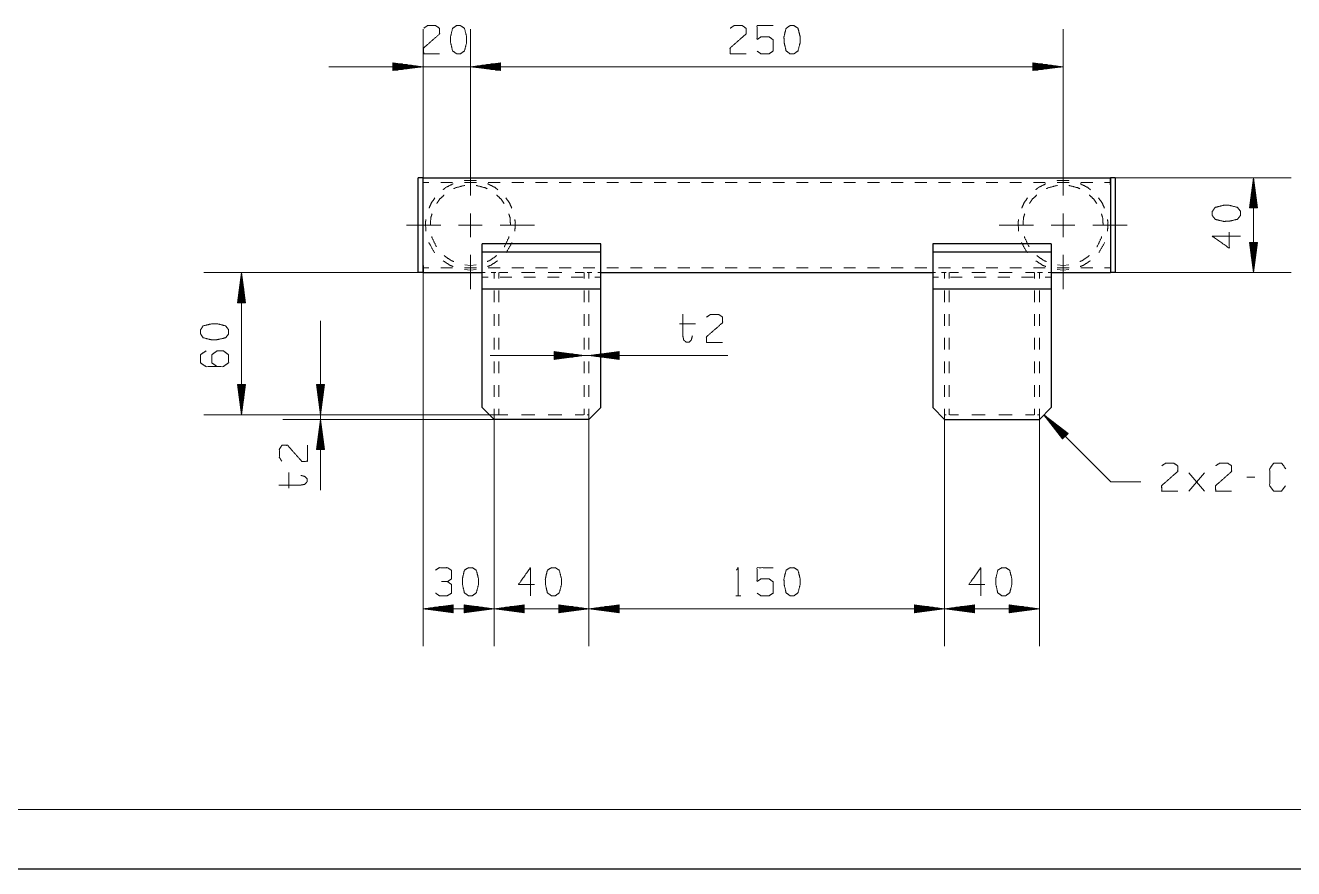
# Model space of a CAD drawing. Header units: millimetres. Extents: x 2210 to 79821, y -19430 to 2344.
# Drawn here: x 10094.9 to 10201.9, y 1492.8 to 1564 of the extents above; entities that cross this region are included whole.
import ezdxf

# ---------------------------------------------------------------- set-up
doc = ezdxf.new("R2010")
doc.units = ezdxf.units.MM
doc.layers.add('101', color=7, linetype='Continuous', true_color=0xffffff)

msp = doc.modelspace()

# ---------------------------------------------------------------- linework, layer by layer
msp.add_line((2209.78, 1492.82), (13049.16, 1492.82))
at = {"layer": '101', "color": 22, "linetype": 'Continuous', "lineweight": 18}
for p, q in [((10128.43, 1551.14), (10128.43, 1563.69)), ((10132.43, 1552.54), (10132.43, 1563.69)), ((10132.43, 1552.54), (10132.43, 1563.69)), ((10182.43, 1552.54), (10182.43, 1563.69)), ((10120.49, 1560.52), (10140.37, 1560.52)), ((10125.89, 1560.85), (10125.92, 1560.85)), ((10125.89, 1560.85), (10125.92, 1560.85)), ((10125.89, 1560.85), (10125.89, 1560.19)), ((10128.43, 1560.52), (10125.89, 1560.85)), ((10125.89, 1560.8), (10126.31, 1560.8)), ((10125.89, 1560.75), (10126.69, 1560.75)), ((10125.89, 1560.7), (10127.08, 1560.7)), ((10125.89, 1560.65), (10127.46, 1560.65)), ((10125.89, 1560.6), (10127.85, 1560.6)), ((10125.89, 1560.55), (10128.24, 1560.55)), ((10125.89, 1560.19), (10128.43, 1560.52)), ((10125.89, 1560.49), (10128.24, 1560.49)), ((10125.89, 1560.44), (10127.85, 1560.44)), ((10125.89, 1560.39), (10127.46, 1560.39)), ((10125.89, 1560.34), (10127.08, 1560.34)), ((10125.89, 1560.29), (10126.69, 1560.29)), ((10125.89, 1560.24), (10126.31, 1560.24)), ((10125.89, 1560.19), (10125.92, 1560.19)), ((10125.89, 1560.19), (10125.92, 1560.19)), ((10134.97, 1560.85), (10132.43, 1560.52)), ((10134.97, 1560.85), (10132.43, 1560.52)), ((10132.43, 1560.52), (10134.97, 1560.19)), ((10132.43, 1560.52), (10134.97, 1560.19)), ((10132.43, 1560.52), (10182.43, 1560.52)), ((10134.97, 1560.55), (10132.62, 1560.55)), ((10134.97, 1560.55), (10132.62, 1560.55)), ((10134.97, 1560.49), (10132.62, 1560.49)), ((10134.97, 1560.49), (10132.62, 1560.49)), ((10134.97, 1560.6), (10133.01, 1560.6)), ((10134.97, 1560.6), (10133.01, 1560.6)), ((10134.97, 1560.44), (10133.01, 1560.44)), ((10134.97, 1560.44), (10133.01, 1560.44)), ((10134.97, 1560.65), (10133.39, 1560.65)), ((10134.97, 1560.65), (10133.39, 1560.65)), ((10134.97, 1560.39), (10133.39, 1560.39)), ((10134.97, 1560.39), (10133.39, 1560.39)), ((10134.97, 1560.7), (10133.78, 1560.7)), ((10134.97, 1560.7), (10133.78, 1560.7)), ((10134.97, 1560.34), (10133.78, 1560.34)), ((10134.97, 1560.34), (10133.78, 1560.34)), ((10134.97, 1560.75), (10134.16, 1560.75)), ((10134.97, 1560.75), (10134.16, 1560.75)), ((10134.97, 1560.29), (10134.16, 1560.29)), ((10134.97, 1560.29), (10134.16, 1560.29)), ((10134.97, 1560.8), (10134.55, 1560.8)), ((10134.97, 1560.8), (10134.55, 1560.8)), ((10134.97, 1560.24), (10134.55, 1560.24)), ((10134.97, 1560.24), (10134.55, 1560.24)), ((10134.97, 1560.85), (10134.94, 1560.85)), ((10134.97, 1560.85), (10134.94, 1560.85)), ((10134.97, 1560.85), (10134.94, 1560.85)), ((10134.97, 1560.85), (10134.94, 1560.85)), ((10134.97, 1560.19), (10134.94, 1560.19)), ((10134.97, 1560.19), (10134.94, 1560.19)), ((10134.97, 1560.19), (10134.94, 1560.19)), ((10134.97, 1560.19), (10134.94, 1560.19)), ((10134.97, 1560.19), (10134.97, 1560.85)), ((10134.97, 1560.19), (10134.97, 1560.85)), ((10179.89, 1560.85), (10179.92, 1560.85)), ((10179.89, 1560.85), (10179.92, 1560.85)), ((10182.43, 1560.52), (10179.89, 1560.85)), ((10179.89, 1560.85), (10179.89, 1560.19)), ((10179.89, 1560.8), (10180.31, 1560.8)), ((10179.89, 1560.75), (10180.69, 1560.75)), ((10179.89, 1560.7), (10181.08, 1560.7)), ((10179.89, 1560.65), (10181.46, 1560.65)), ((10179.89, 1560.6), (10181.85, 1560.6)), ((10179.89, 1560.55), (10182.24, 1560.55)), ((10179.89, 1560.19), (10182.43, 1560.52)), ((10179.89, 1560.49), (10182.24, 1560.49)), ((10179.89, 1560.44), (10181.85, 1560.44)), ((10179.89, 1560.39), (10181.46, 1560.39)), ((10179.89, 1560.34), (10181.08, 1560.34)), ((10179.89, 1560.29), (10180.69, 1560.29)), ((10179.89, 1560.24), (10180.31, 1560.24)), ((10179.89, 1560.19), (10179.92, 1560.19)), ((10179.89, 1560.19), (10179.92, 1560.19)), ((10186.83, 1551.14), (10201.67, 1551.14)), ((10198.49, 1551.14), (10198.16, 1548.6)), ((10198.42, 1548.6), (10198.42, 1550.56)), ((10198.47, 1548.6), (10198.47, 1550.95)), ((10198.83, 1548.6), (10198.49, 1551.14)), ((10198.49, 1543.14), (10198.49, 1551.14)), ((10198.52, 1548.6), (10198.52, 1550.95)), ((10198.57, 1548.6), (10198.57, 1550.56)), ((10198.26, 1548.6), (10198.26, 1549.41)), ((10198.31, 1548.6), (10198.31, 1549.79)), ((10198.36, 1548.6), (10198.36, 1550.18)), ((10198.62, 1548.6), (10198.62, 1550.18)), ((10198.67, 1548.6), (10198.67, 1549.79)), ((10198.72, 1548.6), (10198.72, 1549.41)), ((10198.16, 1548.6), (10198.16, 1548.63)), ((10198.16, 1548.6), (10198.16, 1548.63)), ((10198.16, 1548.6), (10198.83, 1548.6)), ((10198.21, 1548.6), (10198.21, 1549.02)), ((10198.77, 1548.6), (10198.77, 1549.02)), ((10198.82, 1548.6), (10198.82, 1548.63)), ((10198.82, 1548.6), (10198.82, 1548.63)), ((10198.16, 1545.68), (10198.16, 1545.65)), ((10198.16, 1545.68), (10198.16, 1545.65)), ((10198.83, 1545.68), (10198.16, 1545.68)), ((10198.16, 1545.68), (10198.49, 1543.14)), ((10198.21, 1545.68), (10198.21, 1545.26)), ((10198.26, 1545.68), (10198.26, 1544.88)), ((10198.31, 1545.68), (10198.31, 1544.49)), ((10198.36, 1545.68), (10198.36, 1544.11)), ((10198.42, 1545.68), (10198.42, 1543.72)), ((10198.47, 1545.68), (10198.47, 1543.33)), ((10198.49, 1543.14), (10198.83, 1545.68)), ((10198.52, 1545.68), (10198.52, 1543.33)), ((10198.57, 1545.68), (10198.57, 1543.72)), ((10198.62, 1545.68), (10198.62, 1544.11)), ((10198.67, 1545.68), (10198.67, 1544.49)), ((10198.72, 1545.68), (10198.72, 1544.88)), ((10198.77, 1545.68), (10198.77, 1545.26)), ((10198.82, 1545.68), (10198.82, 1545.65)), ((10198.82, 1545.68), (10198.82, 1545.65)), ((10128.43, 1543.14), (10109.95, 1543.14)), ((10113.12, 1543.14), (10112.79, 1540.6)), ((10113.1, 1540.6), (10113.1, 1542.95)), ((10113.46, 1540.6), (10113.12, 1543.14)), ((10113.12, 1531.14), (10113.12, 1543.14)), ((10113.15, 1540.6), (10113.15, 1542.95)), ((10128.43, 1543.14), (10128.43, 1511.59)), ((10186.83, 1543.14), (10201.67, 1543.14)), ((10113, 1540.6), (10113, 1542.18)), ((10113.05, 1540.6), (10113.05, 1542.56)), ((10113.2, 1540.6), (10113.2, 1542.56)), ((10113.25, 1540.6), (10113.25, 1542.18)), ((10112.84, 1540.6), (10112.84, 1541.02)), ((10112.89, 1540.6), (10112.89, 1541.41)), ((10112.94, 1540.6), (10112.94, 1541.79)), ((10113.3, 1540.6), (10113.3, 1541.79)), ((10113.35, 1540.6), (10113.35, 1541.41)), ((10113.4, 1540.6), (10113.4, 1541.02)), ((10112.79, 1540.6), (10112.79, 1540.63)), ((10112.79, 1540.6), (10112.79, 1540.63)), ((10112.79, 1540.6), (10113.46, 1540.6)), ((10113.45, 1540.6), (10113.45, 1540.63)), ((10113.45, 1540.6), (10113.45, 1540.63)), ((10119.78, 1539.08), (10119.78, 1524.76)), ((10154.14, 1536.14), (10134.09, 1536.14)), ((10142.03, 1536.14), (10139.49, 1536.48)), ((10139.49, 1536.48), (10139.49, 1535.81)), ((10139.49, 1536.47), (10139.52, 1536.47)), ((10139.49, 1536.47), (10139.52, 1536.47)), ((10139.49, 1536.42), (10139.91, 1536.42)), ((10139.49, 1536.37), (10140.29, 1536.37)), ((10139.49, 1536.32), (10140.68, 1536.32)), ((10139.49, 1536.27), (10141.06, 1536.27)), ((10139.49, 1536.22), (10141.45, 1536.22)), ((10139.49, 1536.17), (10141.84, 1536.17)), ((10139.49, 1535.81), (10142.03, 1536.14)), ((10139.49, 1536.12), (10141.84, 1536.12)), ((10139.49, 1536.07), (10141.45, 1536.07)), ((10139.49, 1536.01), (10141.06, 1536.01)), ((10139.49, 1535.96), (10140.68, 1535.96)), ((10139.49, 1535.91), (10140.29, 1535.91)), ((10139.49, 1535.86), (10139.91, 1535.86)), ((10139.49, 1535.81), (10139.52, 1535.81)), ((10139.49, 1535.81), (10139.52, 1535.81)), ((10144.97, 1536.48), (10142.43, 1536.14)), ((10142.43, 1536.14), (10144.97, 1535.81)), ((10144.97, 1536.17), (10142.62, 1536.17)), ((10144.97, 1536.12), (10142.62, 1536.12)), ((10144.97, 1536.22), (10143.01, 1536.22)), ((10144.97, 1536.07), (10143.01, 1536.07)), ((10144.97, 1536.27), (10143.39, 1536.27)), ((10144.97, 1536.01), (10143.39, 1536.01)), ((10144.97, 1536.32), (10143.78, 1536.32)), ((10144.97, 1535.96), (10143.78, 1535.96)), ((10144.97, 1536.37), (10144.16, 1536.37)), ((10144.97, 1535.91), (10144.16, 1535.91)), ((10144.97, 1536.42), (10144.55, 1536.42)), ((10144.97, 1535.86), (10144.55, 1535.86)), ((10144.97, 1536.47), (10144.94, 1536.47)), ((10144.97, 1536.47), (10144.94, 1536.47)), ((10144.97, 1535.81), (10144.94, 1535.81)), ((10144.97, 1535.81), (10144.94, 1535.81)), ((10144.97, 1535.81), (10144.97, 1536.48)), ((10113.46, 1533.68), (10112.79, 1533.68)), ((10112.79, 1533.68), (10112.79, 1533.65)), ((10112.79, 1533.68), (10112.79, 1533.65)), ((10112.79, 1533.68), (10113.12, 1531.14)), ((10112.84, 1533.68), (10112.84, 1533.26)), ((10112.89, 1533.68), (10112.89, 1532.88)), ((10112.94, 1533.68), (10112.94, 1532.49)), ((10113, 1533.68), (10113, 1532.11)), ((10113.05, 1533.68), (10113.05, 1531.72)), ((10113.1, 1533.68), (10113.1, 1531.33)), ((10113.12, 1531.14), (10113.46, 1533.68)), ((10113.15, 1533.68), (10113.15, 1531.33)), ((10113.2, 1533.68), (10113.2, 1531.72)), ((10113.25, 1533.68), (10113.25, 1532.11)), ((10113.3, 1533.68), (10113.3, 1532.49)), ((10113.35, 1533.68), (10113.35, 1532.88)), ((10113.4, 1533.68), (10113.4, 1533.26)), ((10113.45, 1533.68), (10113.45, 1533.65)), ((10113.45, 1533.68), (10113.45, 1533.65)), ((10120.11, 1533.68), (10119.44, 1533.68)), ((10119.44, 1533.68), (10119.78, 1531.14)), ((10119.45, 1533.68), (10119.45, 1533.65)), ((10119.45, 1533.68), (10119.45, 1533.65)), ((10119.5, 1533.68), (10119.5, 1533.26)), ((10119.55, 1533.68), (10119.55, 1532.88)), ((10119.6, 1533.68), (10119.6, 1532.49)), ((10119.65, 1533.68), (10119.65, 1532.11)), ((10119.7, 1533.68), (10119.7, 1531.72)), ((10119.75, 1533.68), (10119.75, 1531.33)), ((10119.78, 1531.14), (10120.11, 1533.68)), ((10119.8, 1533.68), (10119.8, 1531.33)), ((10119.85, 1533.68), (10119.85, 1531.72)), ((10119.9, 1533.68), (10119.9, 1532.11)), ((10119.95, 1533.68), (10119.95, 1532.49)), ((10120, 1533.68), (10120, 1532.88)), ((10120.05, 1533.68), (10120.05, 1533.26)), ((10120.11, 1533.68), (10120.11, 1533.65)), ((10120.11, 1533.68), (10120.11, 1533.65)), ((10134.43, 1531.14), (10109.95, 1531.14)), ((10135.03, 1531.14), (10116.6, 1531.14)), ((10134.43, 1530.74), (10116.6, 1530.74)), ((10119.78, 1530.74), (10119.44, 1528.2)), ((10119.7, 1528.2), (10119.7, 1530.16)), ((10119.75, 1528.2), (10119.75, 1530.55)), ((10120.11, 1528.2), (10119.78, 1530.74)), ((10119.8, 1528.2), (10119.8, 1530.55)), ((10119.85, 1528.2), (10119.85, 1530.16)), ((10134.43, 1531.14), (10134.43, 1511.59)), ((10134.43, 1531.14), (10134.43, 1511.59)), ((10142.43, 1531.14), (10142.43, 1511.59)), ((10142.43, 1531.14), (10142.43, 1511.59)), ((10172.43, 1531.14), (10172.43, 1511.59)), ((10172.43, 1531.14), (10172.43, 1511.59)), ((10180.43, 1531.14), (10180.43, 1511.59)), ((10180.81, 1531.13), (10182.37, 1529.1)), ((10182.85, 1529.57), (10180.81, 1531.13)), ((10186.45, 1525.49), (10180.81, 1531.13)), ((10182.59, 1529.31), (10180.93, 1530.97)), ((10182.63, 1529.35), (10180.97, 1531.01)), ((10182.56, 1529.28), (10181.17, 1530.66)), ((10182.66, 1529.39), (10181.28, 1530.77)), ((10182.52, 1529.24), (10181.41, 1530.36)), ((10182.7, 1529.42), (10181.59, 1530.54)), ((10182.74, 1529.46), (10181.89, 1530.3)), ((10119.6, 1528.2), (10119.6, 1529.39)), ((10119.65, 1528.2), (10119.65, 1529.78)), ((10119.9, 1528.2), (10119.9, 1529.78)), ((10119.95, 1528.2), (10119.95, 1529.39)), ((10182.48, 1529.21), (10181.64, 1530.05)), ((10182.45, 1529.17), (10181.88, 1529.74)), ((10182.41, 1529.13), (10182.12, 1529.43)), ((10182.77, 1529.49), (10182.2, 1530.06)), ((10182.38, 1529.1), (10182.35, 1529.12)), ((10182.38, 1529.1), (10182.35, 1529.12)), ((10182.37, 1529.1), (10182.85, 1529.57)), ((10182.81, 1529.53), (10182.51, 1529.82)), ((10182.84, 1529.57), (10182.82, 1529.59)), ((10182.84, 1529.57), (10182.82, 1529.59)), ((10119.44, 1528.2), (10120.11, 1528.2)), ((10119.45, 1528.2), (10119.45, 1528.23)), ((10119.45, 1528.2), (10119.45, 1528.23)), ((10119.5, 1528.2), (10119.5, 1528.62)), ((10119.55, 1528.2), (10119.55, 1529.01)), ((10120, 1528.2), (10120, 1529.01)), ((10120.05, 1528.2), (10120.05, 1528.62)), ((10120.11, 1528.2), (10120.11, 1528.23)), ((10120.11, 1528.2), (10120.11, 1528.23)), ((10186.45, 1525.49), (10188.99, 1525.49)), ((10130.97, 1515.1), (10128.43, 1514.76)), ((10130.97, 1514.43), (10130.97, 1515.1)), ((10134.43, 1514.76), (10131.89, 1515.1)), ((10131.89, 1515.1), (10131.89, 1514.43)), ((10136.97, 1515.1), (10134.43, 1514.76)), ((10136.97, 1514.43), (10136.97, 1515.1)), ((10142.43, 1514.76), (10139.89, 1515.1)), ((10139.89, 1515.1), (10139.89, 1514.43)), ((10144.97, 1515.1), (10142.43, 1514.76)), ((10144.97, 1514.43), (10144.97, 1515.1)), ((10172.43, 1514.76), (10169.89, 1515.1)), ((10169.89, 1515.1), (10169.89, 1514.43)), ((10174.97, 1515.1), (10172.43, 1514.76)), ((10174.97, 1514.43), (10174.97, 1515.1)), ((10180.43, 1514.76), (10177.89, 1515.1)), ((10177.89, 1515.1), (10177.89, 1514.43)), ((10128.43, 1514.76), (10134.43, 1514.76)), ((10128.43, 1514.76), (10130.97, 1514.43)), ((10130.97, 1514.79), (10128.62, 1514.79)), ((10130.97, 1514.74), (10128.62, 1514.74)), ((10130.97, 1514.84), (10129.01, 1514.84)), ((10130.97, 1514.69), (10129.01, 1514.69)), ((10130.97, 1514.89), (10129.39, 1514.89)), ((10130.97, 1514.64), (10129.39, 1514.64)), ((10130.97, 1514.94), (10129.78, 1514.94)), ((10130.97, 1514.59), (10129.78, 1514.59)), ((10130.97, 1514.99), (10130.16, 1514.99)), ((10130.97, 1514.54), (10130.16, 1514.54)), ((10130.97, 1515.04), (10130.55, 1515.04)), ((10130.97, 1514.49), (10130.55, 1514.49)), ((10130.97, 1515.09), (10130.94, 1515.09)), ((10130.97, 1515.09), (10130.94, 1515.09)), ((10130.97, 1514.43), (10130.94, 1514.43)), ((10130.97, 1514.43), (10130.94, 1514.43)), ((10131.89, 1515.09), (10131.92, 1515.09)), ((10131.89, 1515.09), (10131.92, 1515.09)), ((10131.89, 1515.04), (10132.31, 1515.04)), ((10131.89, 1514.99), (10132.69, 1514.99)), ((10131.89, 1514.94), (10133.08, 1514.94)), ((10131.89, 1514.89), (10133.46, 1514.89)), ((10131.89, 1514.84), (10133.85, 1514.84)), ((10131.89, 1514.79), (10134.24, 1514.79)), ((10131.89, 1514.43), (10134.43, 1514.76)), ((10131.89, 1514.74), (10134.24, 1514.74)), ((10131.89, 1514.69), (10133.85, 1514.69)), ((10131.89, 1514.64), (10133.46, 1514.64)), ((10131.89, 1514.59), (10133.08, 1514.59)), ((10131.89, 1514.54), (10132.69, 1514.54)), ((10131.89, 1514.49), (10132.31, 1514.49)), ((10131.89, 1514.43), (10131.92, 1514.43)), ((10131.89, 1514.43), (10131.92, 1514.43)), ((10134.43, 1514.76), (10136.97, 1514.43)), ((10142.43, 1514.76), (10134.43, 1514.76)), ((10136.97, 1514.79), (10134.62, 1514.79)), ((10136.97, 1514.74), (10134.62, 1514.74)), ((10136.97, 1514.84), (10135.01, 1514.84)), ((10136.97, 1514.69), (10135.01, 1514.69)), ((10136.97, 1514.89), (10135.39, 1514.89)), ((10136.97, 1514.64), (10135.39, 1514.64)), ((10136.97, 1514.94), (10135.78, 1514.94)), ((10136.97, 1514.59), (10135.78, 1514.59)), ((10136.97, 1514.99), (10136.16, 1514.99)), ((10136.97, 1514.54), (10136.16, 1514.54)), ((10136.97, 1515.04), (10136.55, 1515.04)), ((10136.97, 1514.49), (10136.55, 1514.49)), ((10136.97, 1515.09), (10136.94, 1515.09)), ((10136.97, 1515.09), (10136.94, 1515.09)), ((10136.97, 1514.43), (10136.94, 1514.43)), ((10136.97, 1514.43), (10136.94, 1514.43)), ((10139.89, 1515.09), (10139.92, 1515.09)), ((10139.89, 1515.09), (10139.92, 1515.09)), ((10139.89, 1515.04), (10140.31, 1515.04)), ((10139.89, 1514.99), (10140.69, 1514.99)), ((10139.89, 1514.94), (10141.08, 1514.94)), ((10139.89, 1514.89), (10141.46, 1514.89)), ((10139.89, 1514.84), (10141.85, 1514.84)), ((10139.89, 1514.79), (10142.24, 1514.79)), ((10139.89, 1514.43), (10142.43, 1514.76)), ((10139.89, 1514.74), (10142.24, 1514.74)), ((10139.89, 1514.69), (10141.85, 1514.69)), ((10139.89, 1514.64), (10141.46, 1514.64)), ((10139.89, 1514.59), (10141.08, 1514.59)), ((10139.89, 1514.54), (10140.69, 1514.54)), ((10139.89, 1514.49), (10140.31, 1514.49)), ((10139.89, 1514.43), (10139.92, 1514.43)), ((10139.89, 1514.43), (10139.92, 1514.43)), ((10172.43, 1514.76), (10142.43, 1514.76)), ((10142.43, 1514.76), (10144.97, 1514.43)), ((10144.97, 1514.79), (10142.62, 1514.79)), ((10144.97, 1514.74), (10142.62, 1514.74)), ((10144.97, 1514.84), (10143.01, 1514.84)), ((10144.97, 1514.69), (10143.01, 1514.69)), ((10144.97, 1514.89), (10143.39, 1514.89)), ((10144.97, 1514.64), (10143.39, 1514.64)), ((10144.97, 1514.94), (10143.78, 1514.94)), ((10144.97, 1514.59), (10143.78, 1514.59)), ((10144.97, 1514.99), (10144.16, 1514.99)), ((10144.97, 1514.54), (10144.16, 1514.54)), ((10144.97, 1515.04), (10144.55, 1515.04)), ((10144.97, 1514.49), (10144.55, 1514.49)), ((10144.97, 1515.09), (10144.94, 1515.09)), ((10144.97, 1515.09), (10144.94, 1515.09)), ((10144.97, 1514.43), (10144.94, 1514.43)), ((10144.97, 1514.43), (10144.94, 1514.43)), ((10169.89, 1515.09), (10169.92, 1515.09)), ((10169.89, 1515.09), (10169.92, 1515.09)), ((10169.89, 1515.04), (10170.31, 1515.04)), ((10169.89, 1514.99), (10170.69, 1514.99)), ((10169.89, 1514.94), (10171.08, 1514.94)), ((10169.89, 1514.89), (10171.46, 1514.89)), ((10169.89, 1514.84), (10171.85, 1514.84)), ((10169.89, 1514.79), (10172.24, 1514.79)), ((10169.89, 1514.43), (10172.43, 1514.76)), ((10169.89, 1514.74), (10172.24, 1514.74)), ((10169.89, 1514.69), (10171.85, 1514.69)), ((10169.89, 1514.64), (10171.46, 1514.64)), ((10169.89, 1514.59), (10171.08, 1514.59)), ((10169.89, 1514.54), (10170.69, 1514.54)), ((10169.89, 1514.49), (10170.31, 1514.49)), ((10169.89, 1514.43), (10169.92, 1514.43)), ((10169.89, 1514.43), (10169.92, 1514.43)), ((10172.43, 1514.76), (10174.97, 1514.43)), ((10180.43, 1514.76), (10172.43, 1514.76)), ((10174.97, 1514.79), (10172.62, 1514.79)), ((10174.97, 1514.74), (10172.62, 1514.74)), ((10174.97, 1514.84), (10173.01, 1514.84)), ((10174.97, 1514.69), (10173.01, 1514.69)), ((10174.97, 1514.89), (10173.39, 1514.89)), ((10174.97, 1514.64), (10173.39, 1514.64)), ((10174.97, 1514.94), (10173.78, 1514.94)), ((10174.97, 1514.59), (10173.78, 1514.59)), ((10174.97, 1514.99), (10174.16, 1514.99)), ((10174.97, 1514.54), (10174.16, 1514.54)), ((10174.97, 1515.04), (10174.55, 1515.04)), ((10174.97, 1514.49), (10174.55, 1514.49)), ((10174.97, 1515.09), (10174.94, 1515.09)), ((10174.97, 1515.09), (10174.94, 1515.09)), ((10174.97, 1514.43), (10174.94, 1514.43)), ((10174.97, 1514.43), (10174.94, 1514.43)), ((10177.89, 1515.09), (10177.92, 1515.09)), ((10177.89, 1515.09), (10177.92, 1515.09)), ((10177.89, 1515.04), (10178.31, 1515.04)), ((10177.89, 1514.99), (10178.69, 1514.99)), ((10177.89, 1514.94), (10179.08, 1514.94)), ((10177.89, 1514.89), (10179.46, 1514.89)), ((10177.89, 1514.84), (10179.85, 1514.84)), ((10177.89, 1514.79), (10180.24, 1514.79)), ((10177.89, 1514.43), (10180.43, 1514.76)), ((10177.89, 1514.74), (10180.24, 1514.74)), ((10177.89, 1514.69), (10179.85, 1514.69)), ((10177.89, 1514.64), (10179.46, 1514.64)), ((10177.89, 1514.59), (10179.08, 1514.59)), ((10177.89, 1514.54), (10178.69, 1514.54)), ((10177.89, 1514.49), (10178.31, 1514.49)), ((10177.89, 1514.43), (10177.92, 1514.43)), ((10177.89, 1514.43), (10177.92, 1514.43))]:
    msp.add_line(p, q, dxfattribs=at)
at = {"layer": '101', "color": 151, "linetype": 'Continuous', "lineweight": 18}
for p, q in [((10132.43, 1549.64), (10132.43, 1552.54)), ((10182.43, 1549.64), (10182.43, 1552.54)), ((10132.43, 1546.14), (10132.43, 1548.14)), ((10182.43, 1546.14), (10182.43, 1548.14)), ((10129.93, 1547.14), (10127.03, 1547.14)), ((10131.43, 1547.14), (10133.43, 1547.14)), ((10134.93, 1547.14), (10137.83, 1547.14)), ((10179.93, 1547.14), (10177.03, 1547.14)), ((10181.43, 1547.14), (10183.43, 1547.14)), ((10184.93, 1547.14), (10187.83, 1547.14)), ((10132.43, 1544.64), (10132.43, 1541.74)), ((10182.43, 1544.64), (10182.43, 1541.74))]:
    msp.add_line(p, q, dxfattribs=at)
at = {"layer": '101', "color": 72, "linetype": 'Continuous', "lineweight": 25}
for p, q in [((10128.43, 1551.14), (10128.03, 1551.14)), ((10128.03, 1543.74), (10128.03, 1550.54)), ((10128.43, 1543.74), (10128.43, 1550.54)), ((10186.83, 1551.14), (10186.43, 1551.14)), ((10186.43, 1550.54), (10186.43, 1543.74)), ((10186.83, 1550.54), (10186.83, 1543.74)), ((10128.43, 1543.14), (10128.03, 1543.14)), ((10186.83, 1543.14), (10186.43, 1543.14))]:
    msp.add_line(p, q, dxfattribs=at)
at = {"layer": '101', "color": 92, "linetype": 'Continuous', "lineweight": 25}
for p, q in [((10128.43, 1551.14), (10186.43, 1551.14)), ((10128.43, 1543.74), (10128.43, 1550.54)), ((10186.43, 1550.54), (10186.43, 1543.74)), ((10133.43, 1544.86), (10133.43, 1545.57)), ((10143.43, 1545.57), (10133.43, 1545.57)), ((10143.43, 1544.86), (10143.43, 1545.57)), ((10171.43, 1545.57), (10171.43, 1544.86)), ((10181.43, 1545.57), (10171.43, 1545.57)), ((10181.43, 1545.57), (10181.43, 1544.86)), ((10133.43, 1542.33), (10133.43, 1544.86)), ((10143.43, 1544.86), (10133.43, 1544.86)), ((10143.43, 1542.33), (10143.43, 1544.86)), ((10181.43, 1544.86), (10171.43, 1544.86)), ((10171.43, 1544.86), (10171.43, 1542.33)), ((10181.43, 1544.86), (10181.43, 1542.33)), ((10128.43, 1543.14), (10133.43, 1543.14)), ((10143.43, 1543.14), (10171.43, 1543.14)), ((10181.43, 1543.14), (10186.43, 1543.14)), ((10143.43, 1541.74), (10133.43, 1541.74)), ((10181.43, 1541.74), (10171.43, 1541.74)), ((10133.43, 1531.74), (10133.43, 1540.74)), ((10143.43, 1531.74), (10143.43, 1540.74)), ((10171.43, 1540.74), (10171.43, 1531.74)), ((10181.43, 1540.74), (10181.43, 1531.74)), ((10133.43, 1531.74), (10134.43, 1530.74)), ((10142.43, 1530.74), (10143.43, 1531.74)), ((10171.43, 1531.74), (10172.43, 1530.74)), ((10180.43, 1530.74), (10181.43, 1531.74)), ((10142.43, 1530.74), (10134.43, 1530.74)), ((10172.43, 1530.74), (10180.43, 1530.74))]:
    msp.add_line(p, q, dxfattribs=at)
at = {"layer": '101', "color": 53, "linetype": 'Continuous', "lineweight": 18}
for p, q in [((10128.43, 1550.74), (10128.93, 1550.74)), ((10129.93, 1550.74), (10130.93, 1550.74)), ((10131.93, 1550.74), (10132.93, 1550.74)), ((10133.93, 1550.74), (10134.93, 1550.74)), ((10135.93, 1550.74), (10136.93, 1550.74)), ((10137.93, 1550.74), (10138.93, 1550.74)), ((10139.93, 1550.74), (10140.93, 1550.74)), ((10141.93, 1550.74), (10142.93, 1550.74)), ((10143.93, 1550.74), (10144.93, 1550.74)), ((10145.93, 1550.74), (10146.93, 1550.74)), ((10147.93, 1550.74), (10148.93, 1550.74)), ((10149.93, 1550.74), (10150.93, 1550.74)), ((10151.93, 1550.74), (10152.93, 1550.74)), ((10153.93, 1550.74), (10154.93, 1550.74)), ((10155.93, 1550.74), (10156.93, 1550.74)), ((10157.93, 1550.74), (10158.93, 1550.74)), ((10159.93, 1550.74), (10160.93, 1550.74)), ((10161.93, 1550.74), (10162.93, 1550.74)), ((10163.93, 1550.74), (10164.93, 1550.74)), ((10165.93, 1550.74), (10166.93, 1550.74)), ((10167.93, 1550.74), (10168.93, 1550.74)), ((10169.93, 1550.74), (10170.93, 1550.74)), ((10171.93, 1550.74), (10172.93, 1550.74)), ((10173.93, 1550.74), (10174.93, 1550.74)), ((10175.93, 1550.74), (10176.93, 1550.74)), ((10177.93, 1550.74), (10178.93, 1550.74)), ((10179.93, 1550.74), (10180.93, 1550.74)), ((10181.93, 1550.74), (10182.93, 1550.74)), ((10183.93, 1550.74), (10184.93, 1550.74)), ((10185.93, 1550.74), (10186.43, 1550.74)), ((10128.43, 1543.54), (10128.93, 1543.54)), ((10129.93, 1543.54), (10130.93, 1543.54)), ((10131.93, 1543.54), (10132.93, 1543.54)), ((10131.94, 1543.4), (10132.43, 1543.34)), ((10131.95, 1543.8), (10132.43, 1543.74)), ((10132.43, 1543.74), (10132.91, 1543.8)), ((10132.43, 1543.34), (10132.92, 1543.4)), ((10133.43, 1543.14), (10133.68, 1543.14)), ((10133.93, 1543.54), (10134.93, 1543.54)), ((10134.18, 1543.14), (10134.43, 1543.14)), ((10134.43, 1542.64), (10134.43, 1543.14)), ((10134.43, 1543.14), (10134.58, 1543.14)), ((10134.83, 1542.64), (10134.83, 1543.14)), ((10134.88, 1543.14), (10135.03, 1543.14)), ((10135.03, 1543.14), (10135.6, 1543.14)), ((10135.93, 1543.54), (10136.93, 1543.54)), ((10136.73, 1543.14), (10137.86, 1543.14)), ((10137.93, 1543.54), (10138.93, 1543.54)), ((10139, 1543.14), (10140.13, 1543.14)), ((10139.93, 1543.54), (10140.93, 1543.54)), ((10141.26, 1543.14), (10141.83, 1543.14)), ((10141.98, 1543.14), (10141.83, 1543.14)), ((10141.93, 1543.54), (10142.93, 1543.54)), ((10142.03, 1542.64), (10142.03, 1543.14)), ((10142.43, 1543.14), (10142.28, 1543.14)), ((10142.43, 1542.64), (10142.43, 1543.14)), ((10142.43, 1543.14), (10142.68, 1543.14)), ((10143.18, 1543.14), (10143.43, 1543.14)), ((10143.93, 1543.54), (10144.93, 1543.54)), ((10145.93, 1543.54), (10146.93, 1543.54)), ((10147.93, 1543.54), (10148.93, 1543.54)), ((10149.93, 1543.54), (10150.93, 1543.54)), ((10151.93, 1543.54), (10152.93, 1543.54)), ((10153.93, 1543.54), (10154.93, 1543.54)), ((10155.93, 1543.54), (10156.93, 1543.54)), ((10157.93, 1543.54), (10158.93, 1543.54)), ((10159.93, 1543.54), (10160.93, 1543.54)), ((10161.93, 1543.54), (10162.93, 1543.54)), ((10163.93, 1543.54), (10164.93, 1543.54)), ((10165.93, 1543.54), (10166.93, 1543.54)), ((10167.93, 1543.54), (10168.93, 1543.54)), ((10169.93, 1543.54), (10170.93, 1543.54)), ((10171.43, 1543.14), (10171.68, 1543.14)), ((10171.93, 1543.54), (10172.93, 1543.54)), ((10172.18, 1543.14), (10172.43, 1543.14)), ((10172.43, 1543.14), (10172.43, 1542.64)), ((10172.58, 1543.14), (10172.43, 1543.14)), ((10172.83, 1543.14), (10172.83, 1542.64)), ((10173.03, 1543.14), (10172.88, 1543.14)), ((10173.03, 1543.14), (10173.6, 1543.14)), ((10173.93, 1543.54), (10174.93, 1543.54)), ((10174.73, 1543.14), (10175.86, 1543.14)), ((10175.93, 1543.54), (10176.93, 1543.54)), ((10177, 1543.14), (10178.13, 1543.14)), ((10177.93, 1543.54), (10178.93, 1543.54)), ((10179.26, 1543.14), (10179.83, 1543.14)), ((10179.83, 1543.14), (10179.98, 1543.14)), ((10179.93, 1543.54), (10180.93, 1543.54)), ((10180.03, 1543.14), (10180.03, 1542.64)), ((10180.28, 1543.14), (10180.43, 1543.14)), ((10180.43, 1543.14), (10180.68, 1543.14)), ((10180.43, 1543.14), (10180.43, 1542.64)), ((10181.18, 1543.14), (10181.43, 1543.14)), ((10181.93, 1543.54), (10182.93, 1543.54)), ((10181.94, 1543.4), (10182.43, 1543.34)), ((10181.95, 1543.8), (10182.43, 1543.74)), ((10182.43, 1543.74), (10182.91, 1543.8)), ((10182.43, 1543.34), (10182.92, 1543.4)), ((10183.93, 1543.54), (10184.93, 1543.54)), ((10185.93, 1543.54), (10186.43, 1543.54)), ((10133.93, 1542.74), (10133.43, 1542.74)), ((10135.93, 1542.74), (10134.93, 1542.74)), ((10137.93, 1542.74), (10136.93, 1542.74)), ((10139.93, 1542.74), (10138.93, 1542.74)), ((10141.93, 1542.74), (10140.93, 1542.74)), ((10143.43, 1542.74), (10142.93, 1542.74)), ((10171.93, 1542.74), (10171.43, 1542.74)), ((10173.93, 1542.74), (10172.93, 1542.74)), ((10175.93, 1542.74), (10174.93, 1542.74)), ((10177.93, 1542.74), (10176.93, 1542.74)), ((10179.93, 1542.74), (10178.93, 1542.74)), ((10181.43, 1542.74), (10180.93, 1542.74)), ((10134.43, 1540.64), (10134.43, 1541.64)), ((10134.83, 1540.64), (10134.83, 1541.64)), ((10142.03, 1540.64), (10142.03, 1541.64)), ((10142.43, 1540.64), (10142.43, 1541.64)), ((10172.43, 1541.64), (10172.43, 1540.64)), ((10172.83, 1541.64), (10172.83, 1540.64)), ((10180.03, 1541.64), (10180.03, 1540.64)), ((10180.43, 1541.64), (10180.43, 1540.64)), ((10134.43, 1538.64), (10134.43, 1539.64)), ((10134.83, 1538.64), (10134.83, 1539.64)), ((10142.03, 1538.64), (10142.03, 1539.64)), ((10142.43, 1538.64), (10142.43, 1539.64)), ((10172.43, 1539.64), (10172.43, 1538.64)), ((10172.83, 1539.64), (10172.83, 1538.64)), ((10180.03, 1539.64), (10180.03, 1538.64)), ((10180.43, 1539.64), (10180.43, 1538.64)), ((10134.43, 1536.64), (10134.43, 1537.64)), ((10134.83, 1536.64), (10134.83, 1537.64)), ((10142.03, 1536.64), (10142.03, 1537.64)), ((10142.43, 1536.64), (10142.43, 1537.64)), ((10172.43, 1537.64), (10172.43, 1536.64)), ((10172.83, 1537.64), (10172.83, 1536.64)), ((10180.03, 1537.64), (10180.03, 1536.64)), ((10180.43, 1537.64), (10180.43, 1536.64)), ((10134.43, 1534.64), (10134.43, 1535.64)), ((10134.83, 1534.64), (10134.83, 1535.64)), ((10142.03, 1534.64), (10142.03, 1535.64)), ((10142.43, 1534.64), (10142.43, 1535.64)), ((10172.43, 1535.64), (10172.43, 1534.64)), ((10172.83, 1535.64), (10172.83, 1534.64)), ((10180.03, 1535.64), (10180.03, 1534.64)), ((10180.43, 1535.64), (10180.43, 1534.64)), ((10134.43, 1532.64), (10134.43, 1533.64)), ((10134.83, 1532.64), (10134.83, 1533.64)), ((10142.03, 1532.64), (10142.03, 1533.64)), ((10142.43, 1532.64), (10142.43, 1533.64)), ((10172.43, 1533.64), (10172.43, 1532.64)), ((10172.83, 1533.64), (10172.83, 1532.64)), ((10180.03, 1533.64), (10180.03, 1532.64)), ((10180.43, 1533.64), (10180.43, 1532.64)), ((10134.43, 1531.14), (10134.43, 1531.64)), ((10134.83, 1531.14), (10134.83, 1531.64)), ((10142.03, 1531.14), (10142.03, 1531.64)), ((10142.43, 1531.14), (10142.43, 1531.64)), ((10172.43, 1531.64), (10172.43, 1531.14)), ((10172.83, 1531.64), (10172.83, 1531.14)), ((10180.03, 1531.64), (10180.03, 1531.14)), ((10180.43, 1531.64), (10180.43, 1531.14)), ((10134.43, 1531.14), (10134.43, 1531.04)), ((10134.58, 1531.14), (10134.43, 1531.14)), ((10134.58, 1531.14), (10134.43, 1531.14)), ((10134.43, 1530.84), (10134.43, 1530.74)), ((10135.03, 1531.14), (10134.88, 1531.14)), ((10135.03, 1531.14), (10134.88, 1531.14)), ((10135.6, 1531.14), (10135.03, 1531.14)), ((10135.6, 1531.14), (10135.03, 1531.14)), ((10137.86, 1531.14), (10136.73, 1531.14)), ((10137.86, 1531.14), (10136.73, 1531.14)), ((10140.13, 1531.14), (10139, 1531.14)), ((10140.13, 1531.14), (10139, 1531.14)), ((10141.83, 1531.14), (10141.26, 1531.14)), ((10141.83, 1531.14), (10141.26, 1531.14)), ((10141.98, 1531.14), (10141.83, 1531.14)), ((10141.98, 1531.14), (10141.83, 1531.14)), ((10142.43, 1531.14), (10142.28, 1531.14)), ((10142.43, 1531.14), (10142.28, 1531.14)), ((10142.43, 1531.14), (10142.43, 1531.04)), ((10142.43, 1530.84), (10142.43, 1530.74)), ((10172.58, 1531.14), (10172.43, 1531.14)), ((10172.58, 1531.14), (10172.43, 1531.14)), ((10172.43, 1531.04), (10172.43, 1531.14)), ((10172.43, 1530.74), (10172.43, 1530.84)), ((10173.03, 1531.14), (10172.88, 1531.14)), ((10173.03, 1531.14), (10172.88, 1531.14)), ((10173.6, 1531.14), (10173.03, 1531.14)), ((10173.6, 1531.14), (10173.03, 1531.14)), ((10175.86, 1531.14), (10174.73, 1531.14)), ((10175.86, 1531.14), (10174.73, 1531.14)), ((10178.13, 1531.14), (10177, 1531.14)), ((10178.13, 1531.14), (10177, 1531.14)), ((10179.83, 1531.14), (10179.26, 1531.14)), ((10179.83, 1531.14), (10179.26, 1531.14)), ((10179.98, 1531.14), (10179.83, 1531.14)), ((10179.98, 1531.14), (10179.83, 1531.14)), ((10180.43, 1531.14), (10180.28, 1531.14)), ((10180.43, 1531.14), (10180.28, 1531.14)), ((10180.43, 1531.04), (10180.43, 1531.14)), ((10180.43, 1530.74), (10180.43, 1530.84))]:
    msp.add_line(p, q, dxfattribs=at)
at = {"layer": '101', "color": 72, "linetype": 'Continuous', "lineweight": 18}
for p, q in [((10150.08, 1538.81), (10151.41, 1538.81)), ((10117.11, 1524.94), (10117.11, 1526.26)), ((10193.03, 1524.68), (10194.36, 1526.25)), ((10193.03, 1526.25), (10194.36, 1524.68)), ((10198.6, 1525.88), (10197.92, 1525.88)), ((10154.81, 1515.86), (10155.23, 1515.86))]:
    msp.add_line(p, q, dxfattribs=at)
at = {"layer": '101', "color": 133, "linetype": 'Continuous', "lineweight": 18}
for p, q in [((10034.38, 1497.82), (10424.38, 1497.82)), ((10009.38, 1492.82), (10429.38, 1492.82))]:
    msp.add_line(p, q, dxfattribs=at)
at = {"layer": '101', "color": 72, "linetype": 'Continuous', "lineweight": 18}
for points, knots in [([(10128.49, 1563.76), (10128.81, 1563.99), (10129.49, 1563.99), (10129.83, 1563.76), (10129.83, 1563.29), (10128.47, 1562.09), (10128.49, 1561.61), (10129.83, 1561.61)], [0, 0, 0.069693, 0.192977, 0.265274, 0.350227, 0.67474, 0.759752, 1, 1]), ([(10131.59, 1561.61), (10131.93, 1561.86), (10132.11, 1562.56), (10132.11, 1563.04), (10131.93, 1563.76), (10131.59, 1563.99), (10131.26, 1563.99), (10130.92, 1563.76), (10130.75, 1563.04), (10130.76, 1562.56), (10130.92, 1561.86), (10131.26, 1561.61), (10131.59, 1561.61)], [0, 0, 0.067526, 0.183971, 0.260584, 0.380943, 0.446141, 0.500306, 0.565504, 0.685863, 0.762529, 0.87831, 0.945835, 1, 1]), ([(10154.35, 1563.76), (10154.67, 1563.99), (10155.36, 1563.99), (10155.69, 1563.76), (10155.69, 1563.29), (10154.33, 1562.09), (10154.35, 1561.61), (10155.69, 1561.61)], [0, 0, 0.069693, 0.192977, 0.265274, 0.350227, 0.67474, 0.759752, 1, 1]), ([(10156.61, 1561.84), (10156.94, 1561.61), (10157.63, 1561.61), (10157.97, 1561.84), (10157.97, 1562.79), (10157.63, 1563.04), (10156.94, 1563.04), (10156.61, 1562.81), (10156.61, 1563.99), (10157.97, 1563.99)], [0, 0, 0.062229, 0.168344, 0.230572, 0.376815, 0.441265, 0.54738, 0.609609, 0.790489, 1, 1]), ([(10159.73, 1561.61), (10160.07, 1561.86), (10160.25, 1562.56), (10160.25, 1563.04), (10160.07, 1563.76), (10159.73, 1563.99), (10159.4, 1563.99), (10159.06, 1563.76), (10158.88, 1563.04), (10158.9, 1562.56), (10159.06, 1561.86), (10159.4, 1561.61), (10159.73, 1561.61)], [0, 0, 0.067526, 0.183971, 0.260583, 0.380942, 0.44614, 0.500305, 0.565504, 0.685863, 0.762528, 0.878308, 0.945835, 1, 1]), ([(10197.4, 1548.31), (10197.15, 1548.64), (10196.45, 1548.82), (10195.97, 1548.82), (10195.25, 1548.64), (10195.02, 1548.31), (10195.02, 1547.97), (10195.25, 1547.64), (10195.97, 1547.46), (10196.45, 1547.48), (10197.15, 1547.64), (10197.4, 1547.97), (10197.4, 1548.31)], [0, 0, 0.067527, 0.18397, 0.260584, 0.380944, 0.446141, 0.500306, 0.565504, 0.685863, 0.76253, 0.878309, 0.945835, 1, 1]), ([(10196.45, 1546.54), (10196.45, 1545.2), (10195.02, 1546.21), (10197.4, 1546.21)], [0, 0, 0.245869, 0.565295, 1, 1]), ([(10112.03, 1538.31), (10111.78, 1538.64), (10111.08, 1538.82), (10110.61, 1538.82), (10109.88, 1538.64), (10109.66, 1538.31), (10109.66, 1537.97), (10109.88, 1537.64), (10110.61, 1537.46), (10111.08, 1537.48), (10111.78, 1537.64), (10112.03, 1537.97), (10112.03, 1538.31)], [0, 0, 0.067526, 0.183971, 0.260584, 0.380943, 0.446141, 0.500306, 0.565504, 0.685864, 0.762529, 0.87831, 0.945835, 1, 1]), ([(10151.16, 1537.81), (10151.07, 1537.46), (10150.88, 1537.26), (10150.63, 1537.26), (10150.42, 1537.46), (10150.35, 1537.81), (10150.35, 1539.63)], [0, 0, 0.107405, 0.190397, 0.264021, 0.35076, 0.457001, 1, 1]), ([(10152.36, 1539.38), (10152.68, 1539.61), (10153.37, 1539.61), (10153.7, 1539.38), (10153.7, 1538.91), (10152.34, 1537.71), (10152.36, 1537.23), (10153.7, 1537.23)], [0, 0, 0.069692, 0.192978, 0.265274, 0.350227, 0.67474, 0.759752, 1, 1]), ([(10111.08, 1535.2), (10110.61, 1535.52), (10110.61, 1536.21), (10111.08, 1536.54), (10111.56, 1536.54), (10112.03, 1536.21), (10112.03, 1535.52), (10111.56, 1535.2), (10110.13, 1535.2), (10109.66, 1535.52), (10109.66, 1536.21), (10110.13, 1536.54)], [0, 0, 0.076963, 0.169761, 0.248073, 0.312018, 0.390331, 0.483129, 0.560092, 0.751927, 0.82889, 0.921688, 1, 1]), ([(10116.53, 1527.21), (10116.31, 1527.53), (10116.31, 1528.22), (10116.53, 1528.56), (10117.01, 1528.56), (10118.21, 1527.2), (10118.68, 1527.21), (10118.68, 1528.56)], [0, 0, 0.069693, 0.192977, 0.265274, 0.350227, 0.67474, 0.759752, 1, 1]), ([(10190.76, 1526.83), (10191.08, 1527.05), (10191.77, 1527.05), (10192.1, 1526.83), (10192.1, 1526.35), (10190.74, 1525.15), (10190.76, 1524.68), (10192.1, 1524.68)], [0, 0, 0.069691, 0.192979, 0.265274, 0.350228, 0.674741, 0.759753, 1, 1]), ([(10195.31, 1526.83), (10195.63, 1527.05), (10196.32, 1527.05), (10196.65, 1526.83), (10196.65, 1526.35), (10195.29, 1525.15), (10195.31, 1524.68), (10196.65, 1524.68)], [0, 0, 0.069694, 0.192979, 0.265274, 0.350227, 0.67474, 0.759752, 1, 1]), ([(10201.19, 1525.15), (10200.85, 1524.68), (10200.2, 1524.68), (10199.86, 1525.15), (10199.86, 1526.58), (10200.2, 1527.05), (10200.87, 1527.05), (10201.21, 1526.58)], [0, 0, 0.11457, 0.243368, 0.357935, 0.638584, 0.753151, 0.88543, 1, 1]), ([(10118.11, 1526.02), (10118.46, 1525.93), (10118.66, 1525.73), (10118.66, 1525.49), (10118.46, 1525.27), (10118.11, 1525.2), (10116.28, 1525.2)], [0, 0, 0.107407, 0.190397, 0.264022, 0.35076, 0.457002, 1, 1]), ([(10130.49, 1517.06), (10130.83, 1517.28), (10130.83, 1518.01), (10130.49, 1518.23), (10129.81, 1518.23), (10129.47, 1518.01)], [0, 0, 0.153874, 0.429853, 0.583728, 0.846125, 1, 1]), ([(10132.59, 1515.86), (10132.93, 1516.11), (10133.11, 1516.81), (10133.11, 1517.28), (10132.93, 1518.01), (10132.59, 1518.23), (10132.26, 1518.23), (10131.92, 1518.01), (10131.75, 1517.28), (10131.76, 1516.81), (10131.92, 1516.11), (10132.26, 1515.86), (10132.59, 1515.86)], [0, 0, 0.067526, 0.183971, 0.260583, 0.380942, 0.446141, 0.500306, 0.565504, 0.685863, 0.762529, 0.87831, 0.945835, 1, 1]), ([(10137.83, 1516.81), (10136.49, 1516.81), (10137.49, 1518.23), (10137.49, 1515.86)], [0, 0, 0.245869, 0.565295, 1, 1]), ([(10139.59, 1515.86), (10139.93, 1516.11), (10140.11, 1516.81), (10140.11, 1517.28), (10139.93, 1518.01), (10139.59, 1518.23), (10139.26, 1518.23), (10138.92, 1518.01), (10138.75, 1517.28), (10138.76, 1516.81), (10138.92, 1516.11), (10139.26, 1515.86), (10139.59, 1515.86)], [0, 0, 0.067526, 0.183971, 0.260584, 0.380943, 0.446141, 0.500306, 0.565504, 0.685864, 0.762529, 0.87831, 0.945835, 1, 1]), ([(10154.88, 1518.03), (10155.02, 1518.23), (10155.02, 1515.86)], [0, 0, 0.093489, 1, 1]), ([(10156.61, 1516.08), (10156.94, 1515.86), (10157.63, 1515.86), (10157.97, 1516.08), (10157.97, 1517.03), (10157.63, 1517.28), (10156.94, 1517.28), (10156.61, 1517.06), (10156.61, 1518.23), (10157.97, 1518.23)], [0, 0, 0.062229, 0.168344, 0.230572, 0.376815, 0.441265, 0.54738, 0.609609, 0.790489, 1, 1]), ([(10159.73, 1515.86), (10160.07, 1516.11), (10160.25, 1516.81), (10160.25, 1517.28), (10160.07, 1518.01), (10159.73, 1518.23), (10159.4, 1518.23), (10159.06, 1518.01), (10158.88, 1517.28), (10158.9, 1516.81), (10159.06, 1516.11), (10159.4, 1515.86), (10159.73, 1515.86)], [0, 0, 0.067526, 0.183971, 0.260583, 0.380942, 0.44614, 0.500305, 0.565504, 0.685863, 0.762528, 0.878308, 0.945835, 1, 1]), ([(10175.83, 1516.81), (10174.49, 1516.81), (10175.49, 1518.23), (10175.49, 1515.86)], [0, 0, 0.245869, 0.565295, 1, 1]), ([(10177.59, 1515.86), (10177.93, 1516.11), (10178.11, 1516.81), (10178.11, 1517.28), (10177.93, 1518.01), (10177.59, 1518.23), (10177.26, 1518.23), (10176.92, 1518.01), (10176.75, 1517.28), (10176.76, 1516.81), (10176.92, 1516.11), (10177.26, 1515.86), (10177.59, 1515.86)], [0, 0, 0.067526, 0.183971, 0.260583, 0.380942, 0.44614, 0.500305, 0.565504, 0.685863, 0.762528, 0.878308, 0.945835, 1, 1]), ([(10129.49, 1516.08), (10129.81, 1515.86), (10130.49, 1515.86), (10130.83, 1516.08), (10130.83, 1516.81), (10130.49, 1517.06), (10129.98, 1517.06)], [0, 0, 0.124121, 0.343687, 0.472445, 0.703376, 0.836731, 1, 1])]:
    msp.add_open_spline(points, degree=1, knots=knots, dxfattribs=at)
at = {"layer": '101', "color": 72, "linetype": 'Continuous', "lineweight": 25}
for points in [[(10128.03, 1550.54), (10128.03, 1551.14)], [(10128.43, 1550.54), (10128.43, 1551.14)], [(10186.43, 1551.14), (10186.43, 1550.54)], [(10186.83, 1551.14), (10186.83, 1550.54)], [(10128.03, 1543.14), (10128.03, 1543.74)], [(10128.43, 1543.14), (10128.43, 1543.74)], [(10186.43, 1543.74), (10186.43, 1543.14)], [(10186.83, 1543.74), (10186.83, 1543.14)]]:
    msp.add_open_spline(points, degree=1, dxfattribs=at)
at = {"layer": '101', "color": 92, "linetype": 'Continuous', "lineweight": 25}
for points in [[(10128.43, 1550.54), (10128.43, 1551.14)], [(10186.43, 1550.54), (10186.43, 1551.14)], [(10128.43, 1543.74), (10128.43, 1543.14)], [(10186.43, 1543.74), (10186.43, 1543.14)], [(10133.43, 1541.74), (10133.43, 1542.33)], [(10143.43, 1541.74), (10143.43, 1542.33)], [(10171.43, 1542.33), (10171.43, 1541.74)], [(10181.43, 1542.33), (10181.43, 1541.74)], [(10133.43, 1540.74), (10133.43, 1541.24), (10133.43, 1541.74)], [(10143.43, 1540.74), (10143.43, 1541.24), (10143.43, 1541.74)], [(10171.43, 1541.74), (10171.43, 1541.24), (10171.43, 1540.74)], [(10181.43, 1541.74), (10181.43, 1541.24), (10181.43, 1540.74)]]:
    msp.add_open_spline(points, degree=1, dxfattribs=at)
at = {"layer": '101', "color": 53, "linetype": 'Continuous', "lineweight": 18}
for points, knots in [([(10130.98, 1550.64), (10130.34, 1550.32), (10130.13, 1550.14)], [0, 0, 0.722224, 1, 1]), ([(10131.95, 1550.5), (10131.18, 1550.3), (10131.02, 1550.22)], [0, 0, 0.82, 1, 1]), ([(10132.92, 1550.9), (10132.87, 1550.92), (10131.99, 1550.92), (10131.93, 1550.9)], [0, 0, 0.055549, 0.944451, 1, 1]), ([(10133.83, 1550.22), (10133.68, 1550.3), (10132.91, 1550.5)], [0, 0, 0.179991, 1, 1]), ([(10134.73, 1550.14), (10134.52, 1550.32), (10133.88, 1550.64)], [0, 0, 0.277776, 1, 1]), ([(10180.98, 1550.64), (10180.34, 1550.32), (10180.13, 1550.14)], [0, 0, 0.722216, 1, 1]), ([(10181.95, 1550.5), (10181.18, 1550.3), (10181.02, 1550.22)], [0, 0, 0.82, 1, 1]), ([(10182.92, 1550.9), (10182.87, 1550.92), (10181.99, 1550.92), (10181.93, 1550.9)], [0, 0, 0.055539, 0.944441, 1, 1]), ([(10183.83, 1550.22), (10183.68, 1550.3), (10182.91, 1550.5)], [0, 0, 0.18001, 1, 1]), ([(10184.73, 1550.14), (10184.52, 1550.32), (10183.88, 1550.64)], [0, 0, 0.277776, 1, 1]), ([(10129.43, 1549.44), (10129.14, 1549.04), (10128.94, 1548.59)], [0, 0, 0.500001, 1, 1]), ([(10130.22, 1549.69), (10129.81, 1549.31), (10129.59, 1548.97)], [0, 0, 0.579997, 1, 1]), ([(10135.27, 1548.97), (10135.05, 1549.31), (10134.64, 1549.69)], [0, 0, 0.420003, 1, 1]), ([(10135.92, 1548.59), (10135.72, 1549.04), (10135.42, 1549.44)], [0, 0, 0.499999, 1, 1]), ([(10179.43, 1549.44), (10179.14, 1549.04), (10178.94, 1548.59)], [0, 0, 0.500007, 1, 1]), ([(10180.22, 1549.69), (10179.81, 1549.31), (10179.59, 1548.97)], [0, 0, 0.58, 1, 1]), ([(10185.27, 1548.97), (10185.05, 1549.31), (10184.64, 1549.69)], [0, 0, 0.42001, 1, 1]), ([(10185.92, 1548.59), (10185.72, 1549.04), (10185.42, 1549.44)], [0, 0, 0.500002, 1, 1]), ([(10128.68, 1547.63), (10128.63, 1547.36), (10128.68, 1546.65)], [0, 0, 0.277776, 1, 1]), ([(10129.19, 1548.09), (10129.09, 1547.78), (10129.05, 1547.14)], [0, 0, 0.339998, 1, 1]), ([(10135.81, 1547.14), (10135.77, 1547.78), (10135.67, 1548.09)], [0, 0, 0.660002, 1, 1]), ([(10136.18, 1546.65), (10136.22, 1547.36), (10136.17, 1547.63)], [0, 0, 0.722224, 1, 1]), ([(10178.68, 1547.63), (10178.63, 1547.36), (10178.68, 1546.65)], [0, 0, 0.277776, 1, 1]), ([(10179.19, 1548.09), (10179.09, 1547.78), (10179.05, 1547.14)], [0, 0, 0.339996, 1, 1]), ([(10185.81, 1547.14), (10185.77, 1547.78), (10185.67, 1548.09)], [0, 0, 0.660002, 1, 1]), ([(10186.18, 1546.65), (10186.22, 1547.36), (10186.17, 1547.63)], [0, 0, 0.722223, 1, 1]), ([(10129.18, 1546.19), (10129.19, 1546.09), (10129.56, 1545.32), (10129.57, 1545.31)], [0, 0, 0.100001, 0.979998, 1, 1]), ([(10135.29, 1545.31), (10135.3, 1545.32), (10135.66, 1546.09), (10135.68, 1546.19)], [0, 0, 0.019995, 0.899996, 1, 1]), ([(10179.18, 1546.19), (10179.19, 1546.09), (10179.56, 1545.32), (10179.57, 1545.31)], [0, 0, 0.100003, 0.979998, 1, 1]), ([(10185.29, 1545.31), (10185.3, 1545.32), (10185.66, 1546.09), (10185.68, 1546.19)], [0, 0, 0.020009, 0.899997, 1, 1]), ([(10128.92, 1545.69), (10128.94, 1545.64), (10129.38, 1544.87), (10129.42, 1544.83)], [0, 0, 0.055556, 0.944447, 1, 1]), ([(10135.44, 1544.83), (10135.48, 1544.87), (10135.92, 1545.64), (10135.93, 1545.69)], [0, 0, 0.055553, 0.944441, 1, 1]), ([(10178.92, 1545.69), (10178.94, 1545.64), (10179.38, 1544.87), (10179.42, 1544.83)], [0, 0, 0.055556, 0.94444, 1, 1]), ([(10185.44, 1544.83), (10185.48, 1544.87), (10185.92, 1545.64), (10185.93, 1545.69)], [0, 0, 0.05556, 0.944444, 1, 1]), ([(10130.12, 1544.14), (10130.72, 1543.75), (10130.98, 1543.65)], [0, 0, 0.722218, 1, 1]), ([(10130.21, 1544.58), (10130.79, 1544.16), (10131.02, 1544.07)], [0, 0, 0.739999, 1, 1]), ([(10133.83, 1544.07), (10134.07, 1544.16), (10134.65, 1544.58)], [0, 0, 0.260001, 1, 1]), ([(10133.87, 1543.65), (10134.13, 1543.75), (10134.73, 1544.14)], [0, 0, 0.27778, 1, 1]), ([(10180.12, 1544.14), (10180.72, 1543.75), (10180.98, 1543.65)], [0, 0, 0.72222, 1, 1]), ([(10180.21, 1544.58), (10180.79, 1544.16), (10181.02, 1544.07)], [0, 0, 0.739997, 1, 1]), ([(10183.83, 1544.07), (10184.07, 1544.16), (10184.65, 1544.58)], [0, 0, 0.260013, 1, 1]), ([(10183.87, 1543.65), (10184.13, 1543.75), (10184.73, 1544.14)], [0, 0, 0.277775, 1, 1])]:
    msp.add_open_spline(points, degree=1, knots=knots, dxfattribs=at)

doc.saveas('drawing.dxf')
